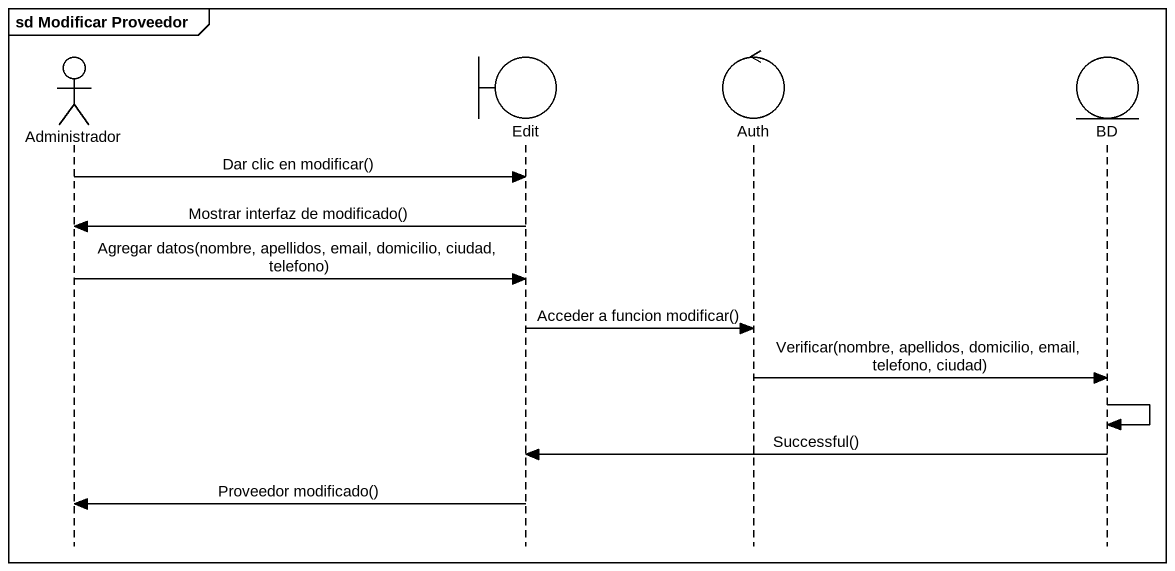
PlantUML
@startuml
mainframe sd Modificar Proveedor
hide footbox
actor Administrador
boundary Edit
control Auth
entity BD

Administrador -> Edit : Dar clic en modificar()
Edit -> Administrador : Mostrar interfaz de modificado()
Administrador -> Edit : Agregar datos(nombre, apellidos, email, domicilio, ciudad, telefono)
Edit -> Auth : Acceder a funcion modificar()
Auth -> BD : Verificar(nombre, apellidos, domicilio, email, telefono, ciudad)
BD -> BD
BD -> Edit : Successful()
Edit -> Administrador : Proveedor modificado()
@enduml
